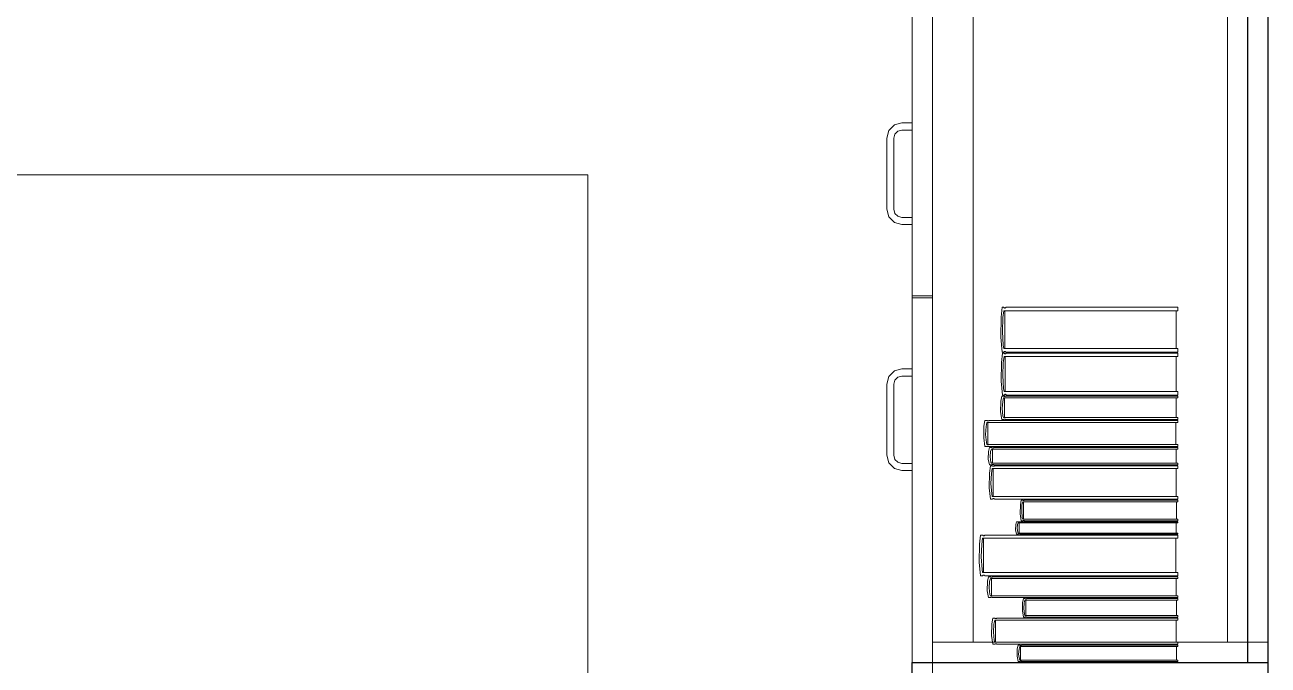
# Model space of a CAD drawing. Header units: inches. Extents: x -38 to 5698, y -33 to 92.
# Drawn here: x 111.298 to 112.52, y 20.978 to 21.608 of the extents above; entities that cross this region are included whole.
import ezdxf

# ---------------------------------------------------------------- set-up
doc = ezdxf.new("R2010")
doc.units = ezdxf.units.IN
doc.header["$MEASUREMENT"] = 0
doc.set_wipeout_variables(frame=1)
doc.linetypes.add('Wipeout_Contour', pattern=[1, 0, -1])
doc.layers.add('02 _ ARQ _ ZON _ Espacio.3D', color=7, linetype='Continuous')
doc.layers.add('Interior - Mobiliario', color=7, linetype='Continuous')

msp = doc.modelspace()

# ---------------------------------------------------------------- linework, layer by layer
at = {"layer": '02 _ ARQ _ ZON _ Espacio.3D', "color": 254, "linetype": 'Continuous', "lineweight": 0, "flags": 128}
msp.add_lwpolyline([(100.8201, 17.4), (112.52, 17.4), (112.52, 29.6999), (100.82, 29.7), (100.82, 27.9653), (102.07, 27.9653), (102.07, 27.7902), (100.82, 27.7902)], close=True, dxfattribs=at)
at = {"layer": 'Interior - Mobiliario', "color": 175, "linetype": 'Continuous', "lineweight": 13}
for p, q in [((112.19, 22.4407), (112.19, 20.9807)), ((112.5, 20.9807), (112.5, 22.4407)), ((112.19, 22.4207), (112.19, 21.0007)), ((112.23, 21.0007), (112.23, 22.4207)), ((112.48, 22.4207), (112.48, 21.0007)), ((112.17, 21.7007), (112.17, 21.3417)), ((112.19, 21.7007), (112.19, 21.3417)), ((112.145, 21.4967), (112.147, 21.5042)), ((112.147, 21.5042), (112.1525, 21.5097)), ((112.1525, 21.5097), (112.16, 21.5117)), ((112.156, 21.5037), (112.1531, 21.5007)), ((112.16, 21.5047), (112.156, 21.5037)), ((112.16, 21.5117), (112.17, 21.5117)), ((112.17, 21.5047), (112.16, 21.5047)), ((112.17, 21.5117), (112.17, 21.5047)), ((112.145, 21.4267), (112.145, 21.4967)), ((112.1531, 21.5007), (112.152, 21.4967)), ((112.152, 21.4967), (112.152, 21.4267)), ((112.147, 21.4192), (112.145, 21.4267)), ((112.1525, 21.4137), (112.147, 21.4192)), ((112.152, 21.4267), (112.1531, 21.4227)), ((112.1531, 21.4227), (112.156, 21.4198)), ((112.156, 21.4198), (112.16, 21.4187)), ((112.16, 21.4187), (112.17, 21.4187)), ((112.17, 21.4187), (112.17, 21.4117)), ((112.16, 21.4117), (112.1525, 21.4137)), ((112.17, 21.4117), (112.16, 21.4117)), ((112.17, 21.3417), (112.19, 21.3417)), ((112.17, 21.3397), (112.19, 21.3397)), ((112.2584, 21.3304), (112.2574, 21.3207)), ((112.2602, 21.3304), (112.2584, 21.3304)), ((112.2603, 21.3302), (112.2602, 21.3304)), ((112.2606, 21.3299), (112.2603, 21.3302)), ((112.262, 21.3301), (112.2618, 21.3299)), ((112.2622, 21.3304), (112.262, 21.3301)), ((112.4313, 21.3304), (112.2622, 21.3304)), ((112.4313, 21.3268), (112.4313, 21.3304)), ((112.2574, 21.3207), (112.2572, 21.3009)), ((112.2589, 21.3066), (112.2593, 21.3202)), ((112.2593, 21.3202), (112.2601, 21.3268)), ((112.2601, 21.3268), (112.4313, 21.3268)), ((112.2608, 21.3297), (112.2606, 21.3299)), ((112.261, 21.3296), (112.2608, 21.3297)), ((112.2613, 21.3296), (112.261, 21.3296)), ((112.261, 21.3268), (112.261, 21.2897)), ((112.2616, 21.3297), (112.2613, 21.3296)), ((112.2618, 21.3299), (112.2616, 21.3297)), ((112.4296, 21.2897), (112.4296, 21.3268)), ((112.2596, 21.2931), (112.2589, 21.3066)), ((112.2572, 21.3009), (112.2584, 21.2862)), ((112.2587, 21.2852), (112.2578, 21.2761)), ((112.2584, 21.2862), (112.2602, 21.2862)), ((112.2606, 21.2852), (112.2587, 21.2852)), ((112.2601, 21.2897), (112.2596, 21.2931)), ((112.2596, 21.2757), (112.2604, 21.2819)), ((112.4313, 21.2897), (112.2601, 21.2897)), ((112.2602, 21.2862), (112.2604, 21.2864)), ((112.2604, 21.2864), (112.2606, 21.2867)), ((112.2604, 21.2819), (112.4313, 21.2819)), ((112.2606, 21.2867), (112.2609, 21.2868)), ((112.2607, 21.285), (112.2606, 21.2852)), ((112.2609, 21.2848), (112.2607, 21.285)), ((112.2609, 21.2868), (112.2611, 21.2869)), ((112.2611, 21.2846), (112.2609, 21.2848)), ((112.2611, 21.2869), (112.2614, 21.2869)), ((112.2614, 21.2845), (112.2611, 21.2846)), ((112.2613, 21.2819), (112.2613, 21.2473)), ((112.2614, 21.2869), (112.2616, 21.2868)), ((112.2616, 21.2845), (112.2614, 21.2845)), ((112.2616, 21.2868), (112.2618, 21.2866)), ((112.2619, 21.2846), (112.2616, 21.2845)), ((112.2618, 21.2866), (112.2621, 21.2863)), ((112.2621, 21.2847), (112.2619, 21.2846)), ((112.2621, 21.2863), (112.2622, 21.2862)), ((112.2624, 21.285), (112.2621, 21.2847)), ((112.2622, 21.2862), (112.4313, 21.2862)), ((112.2625, 21.2852), (112.2624, 21.285)), ((112.4313, 21.2852), (112.2625, 21.2852)), ((112.4296, 21.2473), (112.4296, 21.2819)), ((112.4313, 21.2862), (112.4313, 21.2897)), ((112.4313, 21.2819), (112.4313, 21.2852)), ((112.16, 21.2697), (112.1525, 21.2677)), ((112.17, 21.2697), (112.16, 21.2697)), ((112.17, 21.2627), (112.17, 21.2697)), ((112.2578, 21.2761), (112.2576, 21.2577)), ((112.2592, 21.2631), (112.2596, 21.2757)), ((112.147, 21.2622), (112.145, 21.2547)), ((112.1525, 21.2677), (112.147, 21.2622)), ((112.152, 21.2547), (112.1531, 21.2587)), ((112.1531, 21.2587), (112.156, 21.2617)), ((112.156, 21.2617), (112.16, 21.2627)), ((112.16, 21.2627), (112.17, 21.2627)), ((112.2576, 21.2577), (112.2587, 21.244)), ((112.2599, 21.2504), (112.2592, 21.2631)), ((112.145, 21.2547), (112.145, 21.1847)), ((112.152, 21.1847), (112.152, 21.2547)), ((112.2604, 21.2473), (112.2599, 21.2504)), ((112.4313, 21.2473), (112.2604, 21.2473)), ((112.261, 21.2445), (112.2612, 21.2446)), ((112.2612, 21.2446), (112.2614, 21.2447)), ((112.2614, 21.2447), (112.2617, 21.2447)), ((112.2617, 21.2447), (112.2619, 21.2446)), ((112.2619, 21.2446), (112.2622, 21.2444)), ((112.4313, 21.244), (112.4313, 21.2473)), ((112.2572, 21.238), (112.257, 21.2276)), ((112.2581, 21.243), (112.2572, 21.238)), ((112.26, 21.243), (112.2581, 21.243)), ((112.2586, 21.2306), (112.2591, 21.2377)), ((112.2587, 21.244), (112.2606, 21.244)), ((112.2591, 21.2377), (112.2599, 21.2412)), ((112.2599, 21.2412), (112.4313, 21.2412)), ((112.2601, 21.2429), (112.26, 21.243)), ((112.2603, 21.2428), (112.2601, 21.2429)), ((112.2606, 21.2427), (112.2603, 21.2428)), ((112.2606, 21.244), (112.2607, 21.2442)), ((112.2608, 21.2426), (112.2606, 21.2427)), ((112.2607, 21.2442), (112.261, 21.2445)), ((112.2607, 21.2412), (112.2607, 21.2218)), ((112.2611, 21.2426), (112.2608, 21.2426)), ((112.2613, 21.2427), (112.2611, 21.2426)), ((112.2616, 21.2428), (112.2613, 21.2427)), ((112.2618, 21.2429), (112.2616, 21.2428)), ((112.2619, 21.243), (112.2618, 21.2429)), ((112.4313, 21.243), (112.2619, 21.243)), ((112.2622, 21.2444), (112.2624, 21.2442)), ((112.2624, 21.2442), (112.2625, 21.244)), ((112.2625, 21.244), (112.4313, 21.244)), ((112.4296, 21.2218), (112.4296, 21.2412)), ((112.4313, 21.2412), (112.4313, 21.243)), ((112.257, 21.2276), (112.2581, 21.2199)), ((112.2593, 21.2235), (112.2586, 21.2306)), ((112.2599, 21.2218), (112.2593, 21.2235)), ((112.4313, 21.2218), (112.2599, 21.2218)), ((112.2601, 21.22), (112.2604, 21.2202)), ((112.2604, 21.2202), (112.2606, 21.2203)), ((112.2606, 21.2203), (112.2609, 21.2203)), ((112.2609, 21.2203), (112.2611, 21.2203)), ((112.2611, 21.2203), (112.2614, 21.2203)), ((112.2614, 21.2203), (112.2616, 21.2202)), ((112.2616, 21.2202), (112.2618, 21.22)), ((112.4313, 21.2199), (112.4313, 21.2218)), ((112.2406, 21.2133), (112.2404, 21.2018)), ((112.2416, 21.2189), (112.2406, 21.2133)), ((112.2437, 21.2189), (112.2416, 21.2189)), ((112.2422, 21.2051), (112.2427, 21.213)), ((112.2427, 21.213), (112.2435, 21.2169)), ((112.2435, 21.2169), (112.4313, 21.2169)), ((112.2438, 21.2188), (112.2437, 21.2189)), ((112.244, 21.2187), (112.2438, 21.2188)), ((112.2443, 21.2186), (112.244, 21.2187)), ((112.2446, 21.2185), (112.2443, 21.2186)), ((112.2445, 21.2169), (112.2445, 21.1952)), ((112.2449, 21.2185), (112.2446, 21.2185)), ((112.2451, 21.2185), (112.2449, 21.2185)), ((112.2454, 21.2186), (112.2451, 21.2185)), ((112.2456, 21.2188), (112.2454, 21.2186)), ((112.2458, 21.2189), (112.2456, 21.2188)), ((112.4313, 21.2189), (112.2458, 21.2189)), ((112.2581, 21.2199), (112.26, 21.2199)), ((112.26, 21.2199), (112.2601, 21.22)), ((112.2618, 21.22), (112.2619, 21.2199)), ((112.2619, 21.2199), (112.4313, 21.2199)), ((112.4294, 21.1952), (112.4294, 21.2169)), ((112.4313, 21.2169), (112.4313, 21.2189)), ((112.2404, 21.2018), (112.2416, 21.1932)), ((112.243, 21.1972), (112.2422, 21.2051)), ((112.2435, 21.1952), (112.243, 21.1972)), ((112.145, 21.1847), (112.147, 21.1772)), ((112.1531, 21.1807), (112.152, 21.1847)), ((112.2416, 21.1932), (112.2437, 21.1932)), ((112.4313, 21.1952), (112.2435, 21.1952)), ((112.2437, 21.1932), (112.2438, 21.1933)), ((112.2438, 21.1933), (112.2441, 21.1935)), ((112.2441, 21.1935), (112.2444, 21.1936)), ((112.2444, 21.1936), (112.2446, 21.1936)), ((112.2446, 21.1936), (112.2449, 21.1936)), ((112.2449, 21.1936), (112.2452, 21.1935)), ((112.2452, 21.1885), (112.2449, 21.181)), ((112.2452, 21.1935), (112.2454, 21.1934)), ((112.2462, 21.1922), (112.2452, 21.1885)), ((112.2454, 21.1934), (112.2457, 21.1933)), ((112.2457, 21.1933), (112.2458, 21.1932)), ((112.2458, 21.1932), (112.4313, 21.1932)), ((112.2482, 21.1922), (112.2462, 21.1922)), ((112.2467, 21.1832), (112.2472, 21.1883)), ((112.2472, 21.1883), (112.248, 21.1908)), ((112.248, 21.1908), (112.4313, 21.1908)), ((112.2483, 21.1921), (112.2482, 21.1922)), ((112.2485, 21.192), (112.2483, 21.1921)), ((112.2488, 21.1919), (112.2485, 21.192)), ((112.249, 21.1919), (112.2488, 21.1919)), ((112.2493, 21.1919), (112.249, 21.1919)), ((112.249, 21.1908), (112.249, 21.1768)), ((112.2496, 21.1919), (112.2493, 21.1919)), ((112.2498, 21.192), (112.2496, 21.1919)), ((112.2501, 21.1921), (112.2498, 21.192)), ((112.2502, 21.1922), (112.2501, 21.1921)), ((112.4313, 21.1922), (112.2502, 21.1922)), ((112.4295, 21.1768), (112.4295, 21.1908)), ((112.4313, 21.1932), (112.4313, 21.1952)), ((112.4313, 21.1908), (112.4313, 21.1922)), ((112.147, 21.1772), (112.1525, 21.1717)), ((112.1525, 21.1717), (112.16, 21.1697)), ((112.156, 21.1778), (112.1531, 21.1807)), ((112.16, 21.1767), (112.156, 21.1778)), ((112.17, 21.1767), (112.16, 21.1767)), ((112.17, 21.1697), (112.17, 21.1767)), ((112.2449, 21.181), (112.2462, 21.1754)), ((112.247, 21.1744), (112.246, 21.1672)), ((112.2462, 21.1754), (112.2482, 21.1754)), ((112.2475, 21.178), (112.2467, 21.1832)), ((112.249, 21.1744), (112.247, 21.1744)), ((112.248, 21.1768), (112.2475, 21.178)), ((112.4313, 21.1768), (112.248, 21.1768)), ((112.248, 21.1669), (112.2488, 21.1718)), ((112.2482, 21.1754), (112.2483, 21.1755)), ((112.2483, 21.1755), (112.2486, 21.1756)), ((112.2486, 21.1756), (112.2488, 21.1757)), ((112.2488, 21.1757), (112.2491, 21.1757)), ((112.2488, 21.1718), (112.4313, 21.1718)), ((112.2491, 21.1743), (112.249, 21.1744)), ((112.2491, 21.1757), (112.2494, 21.1757)), ((112.2493, 21.1741), (112.2491, 21.1743)), ((112.2496, 21.174), (112.2493, 21.1741)), ((112.2494, 21.1757), (112.2496, 21.1757)), ((112.2496, 21.1757), (112.2499, 21.1756)), ((112.2498, 21.1739), (112.2496, 21.174)), ((112.2501, 21.1739), (112.2498, 21.1739)), ((112.2498, 21.1718), (112.2498, 21.1442)), ((112.2499, 21.1756), (112.2501, 21.1755)), ((112.2501, 21.1755), (112.2502, 21.1754)), ((112.2504, 21.1739), (112.2501, 21.1739)), ((112.2502, 21.1754), (112.4313, 21.1754)), ((112.2506, 21.1741), (112.2504, 21.1739)), ((112.2509, 21.1742), (112.2506, 21.1741)), ((112.251, 21.1744), (112.2509, 21.1742)), ((112.4313, 21.1744), (112.251, 21.1744)), ((112.4295, 21.1442), (112.4295, 21.1718)), ((112.4313, 21.1754), (112.4313, 21.1768)), ((112.4313, 21.1718), (112.4313, 21.1744)), ((112.16, 21.1697), (112.17, 21.1697)), ((112.246, 21.1672), (112.2458, 21.1526)), ((112.2475, 21.1568), (112.248, 21.1669)), ((112.2458, 21.1526), (112.247, 21.1416)), ((112.2483, 21.1467), (112.2475, 21.1568)), ((112.247, 21.1416), (112.249, 21.1416)), ((112.2488, 21.1442), (112.2483, 21.1467)), ((112.4313, 21.1442), (112.2488, 21.1442)), ((112.249, 21.1416), (112.2491, 21.1418)), ((112.2491, 21.1418), (112.2494, 21.142)), ((112.2494, 21.142), (112.2496, 21.1421)), ((112.2496, 21.1421), (112.2499, 21.1422)), ((112.2499, 21.1422), (112.2502, 21.1422)), ((112.2502, 21.1422), (112.2504, 21.1421)), ((112.2504, 21.1421), (112.2507, 21.1419)), ((112.2507, 21.1419), (112.2509, 21.1417)), ((112.2509, 21.1417), (112.251, 21.1416)), ((112.251, 21.1416), (112.4313, 21.1416)), ((112.2764, 21.1361), (112.2762, 21.127)), ((112.2772, 21.1406), (112.2764, 21.1361)), ((112.2789, 21.1406), (112.2772, 21.1406)), ((112.2777, 21.1297), (112.278, 21.1359)), ((112.278, 21.1359), (112.2788, 21.139)), ((112.2788, 21.139), (112.4313, 21.139)), ((112.279, 21.1405), (112.2789, 21.1406)), ((112.2792, 21.1404), (112.279, 21.1405)), ((112.2794, 21.1403), (112.2792, 21.1404)), ((112.2796, 21.1403), (112.2794, 21.1403)), ((112.2795, 21.139), (112.2795, 21.1219)), ((112.2798, 21.1403), (112.2796, 21.1403)), ((112.2801, 21.1403), (112.2798, 21.1403)), ((112.2803, 21.1404), (112.2801, 21.1403)), ((112.2805, 21.1405), (112.2803, 21.1404)), ((112.2806, 21.1406), (112.2805, 21.1405)), ((112.4313, 21.1406), (112.2806, 21.1406)), ((112.4298, 21.1219), (112.4298, 21.139)), ((112.4313, 21.1416), (112.4313, 21.1442)), ((112.4313, 21.139), (112.4313, 21.1406)), ((112.2762, 21.127), (112.2772, 21.1202)), ((112.2783, 21.1234), (112.2777, 21.1297)), ((112.2788, 21.1219), (112.2783, 21.1234)), ((112.2718, 21.1166), (112.2716, 21.1112)), ((112.2716, 21.1112), (112.2727, 21.1072)), ((112.2727, 21.1192), (112.2718, 21.1166)), ((112.2744, 21.1192), (112.2727, 21.1192)), ((112.2732, 21.1128), (112.2736, 21.1165)), ((112.2738, 21.1091), (112.2732, 21.1128)), ((112.2736, 21.1165), (112.2743, 21.1183)), ((112.2743, 21.1183), (112.4313, 21.1183)), ((112.2745, 21.1192), (112.2744, 21.1192)), ((112.2747, 21.1191), (112.2745, 21.1192)), ((112.2749, 21.1191), (112.2747, 21.1191)), ((112.2752, 21.119), (112.2749, 21.1191)), ((112.2751, 21.1183), (112.2751, 21.1082)), ((112.2754, 21.119), (112.2752, 21.119)), ((112.2756, 21.1191), (112.2754, 21.119)), ((112.2758, 21.1191), (112.2756, 21.1191)), ((112.2761, 21.1192), (112.2758, 21.1191)), ((112.2762, 21.1192), (112.2761, 21.1192)), ((112.4313, 21.1192), (112.2762, 21.1192)), ((112.2772, 21.1202), (112.2789, 21.1202)), ((112.4313, 21.1219), (112.2788, 21.1219)), ((112.2789, 21.1202), (112.279, 21.1203)), ((112.279, 21.1203), (112.2792, 21.1205)), ((112.2792, 21.1205), (112.2794, 21.1205)), ((112.2794, 21.1205), (112.2797, 21.1206)), ((112.2797, 21.1206), (112.2799, 21.1206)), ((112.2799, 21.1206), (112.2801, 21.1205)), ((112.2801, 21.1205), (112.2803, 21.1204)), ((112.2803, 21.1204), (112.2805, 21.1203)), ((112.2805, 21.1203), (112.2806, 21.1202)), ((112.2806, 21.1202), (112.4313, 21.1202)), ((112.4297, 21.1082), (112.4297, 21.1183)), ((112.4313, 21.1202), (112.4313, 21.1219)), ((112.4313, 21.1183), (112.4313, 21.1192)), ((112.2373, 21.1062), (112.2363, 21.0974)), ((112.2394, 21.1062), (112.2373, 21.1062)), ((112.2384, 21.097), (112.2393, 21.103)), ((112.2393, 21.103), (112.4313, 21.103)), ((112.2395, 21.106), (112.2394, 21.1062)), ((112.2398, 21.1058), (112.2395, 21.106)), ((112.24, 21.1056), (112.2398, 21.1058)), ((112.2403, 21.1055), (112.24, 21.1056)), ((112.2402, 21.103), (112.2402, 21.0694)), ((112.2406, 21.1055), (112.2403, 21.1055)), ((112.2409, 21.1056), (112.2406, 21.1055)), ((112.2412, 21.1058), (112.2409, 21.1056)), ((112.2414, 21.106), (112.2412, 21.1058)), ((112.2416, 21.1062), (112.2414, 21.106)), ((112.4313, 21.1062), (112.2416, 21.1062)), ((112.2727, 21.1072), (112.2744, 21.1072)), ((112.2743, 21.1082), (112.2738, 21.1091)), ((112.4313, 21.1082), (112.2743, 21.1082)), ((112.2744, 21.1072), (112.2746, 21.1073)), ((112.2746, 21.1073), (112.2748, 21.1073)), ((112.2748, 21.1073), (112.275, 21.1074)), ((112.275, 21.1074), (112.2752, 21.1074)), ((112.2752, 21.1074), (112.2754, 21.1074)), ((112.2754, 21.1074), (112.2757, 21.1074)), ((112.2757, 21.1074), (112.2759, 21.1073)), ((112.2759, 21.1073), (112.2761, 21.1072)), ((112.2761, 21.1072), (112.2762, 21.1072)), ((112.2762, 21.1072), (112.4313, 21.1072)), ((112.4294, 21.0694), (112.4294, 21.103)), ((112.4313, 21.1072), (112.4313, 21.1082)), ((112.4313, 21.103), (112.4313, 21.1062)), ((112.2363, 21.0974), (112.236, 21.0795)), ((112.2379, 21.0847), (112.2384, 21.097)), ((112.236, 21.0795), (112.2373, 21.0661)), ((112.2387, 21.0724), (112.2379, 21.0847)), ((112.2373, 21.0661), (112.2394, 21.0661)), ((112.2393, 21.0694), (112.2387, 21.0724)), ((112.4313, 21.0694), (112.2393, 21.0694)), ((112.2394, 21.0661), (112.2396, 21.0664)), ((112.2396, 21.0664), (112.2398, 21.0666)), ((112.2398, 21.0666), (112.2401, 21.0667)), ((112.2401, 21.0667), (112.2404, 21.0668)), ((112.2404, 21.0668), (112.2407, 21.0668)), ((112.2407, 21.0668), (112.241, 21.0667)), ((112.241, 21.0667), (112.2412, 21.0665)), ((112.2412, 21.0665), (112.2415, 21.0663)), ((112.2415, 21.0663), (112.2416, 21.0661)), ((112.2416, 21.0661), (112.4313, 21.0661)), ((112.2451, 21.0651), (112.2441, 21.0607)), ((112.2471, 21.0651), (112.2451, 21.0651)), ((112.2461, 21.0604), (112.247, 21.0635)), ((112.247, 21.0635), (112.4313, 21.0635)), ((112.2472, 21.0651), (112.2471, 21.0651)), ((112.2475, 21.0649), (112.2472, 21.0651)), ((112.2477, 21.0649), (112.2475, 21.0649)), ((112.248, 21.0648), (112.2477, 21.0649)), ((112.2479, 21.0635), (112.2479, 21.0463)), ((112.2483, 21.0648), (112.248, 21.0648)), ((112.2485, 21.0648), (112.2483, 21.0648)), ((112.2488, 21.0649), (112.2485, 21.0648)), ((112.249, 21.065), (112.2488, 21.0649)), ((112.2492, 21.0651), (112.249, 21.065)), ((112.4313, 21.0651), (112.2492, 21.0651)), ((112.4295, 21.0463), (112.4295, 21.0635)), ((112.4313, 21.0661), (112.4313, 21.0694)), ((112.4313, 21.0635), (112.4313, 21.0651)), ((112.2441, 21.0607), (112.2438, 21.0515)), ((112.2438, 21.0515), (112.2451, 21.0447)), ((112.2456, 21.0542), (112.2461, 21.0604)), ((112.2464, 21.0479), (112.2456, 21.0542)), ((112.2451, 21.0447), (112.2471, 21.0447)), ((112.247, 21.0463), (112.2464, 21.0479)), ((112.4313, 21.0463), (112.247, 21.0463)), ((112.2471, 21.0447), (112.2473, 21.0448)), ((112.2473, 21.0448), (112.2475, 21.0449)), ((112.2475, 21.0449), (112.2478, 21.045)), ((112.2478, 21.045), (112.248, 21.045)), ((112.248, 21.045), (112.2483, 21.045)), ((112.2483, 21.045), (112.2486, 21.045)), ((112.2486, 21.045), (112.2488, 21.0449)), ((112.2488, 21.0449), (112.2491, 21.0448)), ((112.2491, 21.0448), (112.2492, 21.0447)), ((112.2492, 21.0447), (112.4313, 21.0447)), ((112.2785, 21.0397), (112.2784, 21.0316)), ((112.2794, 21.0437), (112.2785, 21.0397)), ((112.281, 21.0437), (112.2794, 21.0437)), ((112.2798, 21.0339), (112.2802, 21.0395)), ((112.2802, 21.0395), (112.2809, 21.0422)), ((112.2809, 21.0422), (112.4313, 21.0422)), ((112.2811, 21.0436), (112.281, 21.0437)), ((112.2813, 21.0435), (112.2811, 21.0436)), ((112.2815, 21.0434), (112.2813, 21.0435)), ((112.2817, 21.0434), (112.2815, 21.0434)), ((112.282, 21.0434), (112.2817, 21.0434)), ((112.2817, 21.0422), (112.2817, 21.027)), ((112.2822, 21.0434), (112.282, 21.0434)), ((112.2824, 21.0435), (112.2822, 21.0434)), ((112.2826, 21.0436), (112.2824, 21.0435)), ((112.2827, 21.0437), (112.2826, 21.0436)), ((112.4313, 21.0437), (112.2827, 21.0437)), ((112.4298, 21.027), (112.4298, 21.0422)), ((112.4313, 21.0447), (112.4313, 21.0463)), ((112.4313, 21.0422), (112.4313, 21.0437)), ((112.2784, 21.0316), (112.2794, 21.0255)), ((112.2794, 21.0255), (112.281, 21.0255)), ((112.2804, 21.0283), (112.2798, 21.0339)), ((112.2809, 21.027), (112.2804, 21.0283)), ((112.4313, 21.027), (112.2809, 21.027)), ((112.281, 21.0255), (112.2812, 21.0256)), ((112.2812, 21.0256), (112.2814, 21.0257)), ((112.2814, 21.0257), (112.2816, 21.0258)), ((112.2816, 21.0258), (112.2818, 21.0258)), ((112.2818, 21.0258), (112.282, 21.0258)), ((112.282, 21.0258), (112.2822, 21.0258)), ((112.2822, 21.0258), (112.2824, 21.0257)), ((112.2824, 21.0257), (112.2826, 21.0256)), ((112.2826, 21.0256), (112.2827, 21.0255)), ((112.2827, 21.0255), (112.4313, 21.0255)), ((112.4313, 21.0255), (112.4313, 21.027)), ((112.2483, 21.0189), (112.2481, 21.0074)), ((112.2493, 21.0245), (112.2483, 21.0189)), ((112.2513, 21.0245), (112.2493, 21.0245)), ((112.2499, 21.0107), (112.2503, 21.0186)), ((112.2503, 21.0186), (112.2512, 21.0225)), ((112.2512, 21.0225), (112.4313, 21.0225)), ((112.2514, 21.0244), (112.2513, 21.0245)), ((112.2517, 21.0242), (112.2514, 21.0244)), ((112.2519, 21.0241), (112.2517, 21.0242)), ((112.2522, 21.0241), (112.2519, 21.0241)), ((112.2521, 21.0225), (112.2521, 21.0009)), ((112.2524, 21.0241), (112.2522, 21.0241)), ((112.2527, 21.0241), (112.2524, 21.0241)), ((112.253, 21.0242), (112.2527, 21.0241)), ((112.2532, 21.0244), (112.253, 21.0242)), ((112.2533, 21.0245), (112.2532, 21.0244)), ((112.4313, 21.0245), (112.2533, 21.0245)), ((112.4295, 21.0009), (112.4295, 21.0225)), ((112.4313, 21.0225), (112.4313, 21.0245)), ((112.19, 21.0007), (112.23, 21.0007)), ((112.23, 21.0007), (112.48, 21.0007)), ((112.2481, 21.0074), (112.2493, 20.9989)), ((112.2506, 21.0028), (112.2499, 21.0107)), ((112.2512, 21.0009), (112.2506, 21.0028)), ((112.4313, 21.0009), (112.2512, 21.0009)), ((112.4313, 20.9989), (112.4313, 21.0009)), ((112.2493, 20.9989), (112.2513, 20.9989)), ((112.2513, 20.9989), (112.2515, 20.999)), ((112.2515, 20.999), (112.2517, 20.9991)), ((112.2517, 20.9991), (112.252, 20.9992)), ((112.252, 20.9992), (112.2522, 20.9993)), ((112.2522, 20.9993), (112.2525, 20.9993)), ((112.2525, 20.9993), (112.2528, 20.9992)), ((112.2528, 20.9992), (112.253, 20.9991)), ((112.253, 20.9991), (112.2532, 20.999)), ((112.2532, 20.999), (112.2533, 20.9989)), ((112.2533, 20.9989), (112.4313, 20.9989)), ((112.2734, 20.9943), (112.2732, 20.9871)), ((112.2743, 20.9979), (112.2734, 20.9943)), ((112.276, 20.9979), (112.2743, 20.9979)), ((112.2747, 20.9892), (112.2751, 20.9941)), ((112.2751, 20.9941), (112.2758, 20.9966)), ((112.2758, 20.9966), (112.4313, 20.9966)), ((112.2761, 20.9978), (112.276, 20.9979)), ((112.2763, 20.9977), (112.2761, 20.9978)), ((112.2765, 20.9976), (112.2763, 20.9977)), ((112.2767, 20.9976), (112.2765, 20.9976)), ((112.2769, 20.9976), (112.2767, 20.9976)), ((112.2772, 20.9976), (112.2769, 20.9976)), ((112.2774, 20.9977), (112.2772, 20.9976)), ((112.2776, 20.9978), (112.2774, 20.9977)), ((112.2777, 20.9979), (112.2776, 20.9978)), ((112.4313, 20.9979), (112.2777, 20.9979)), ((112.4313, 20.9966), (112.4313, 20.9979)), ((112.19, 20.9807), (112.5, 20.9807))]:
    msp.add_line(p, q, dxfattribs=at)
at = {"layer": 'Interior - Mobiliario', "color": 175, "linetype": 'Continuous', "lineweight": 13, "flags": 128}
msp.add_lwpolyline([(110.551, 20.9607), (110.551, 22.4607), (111.151, 22.4607), (111.151, 21.4607), (111.851, 21.4607), (111.851, 20.9607)], close=True, dxfattribs=at)

# ---------------------------------------------------------------- next in the draw order: wipeouts: each hides what was drawn before it
at = {"color": 254, "linetype": 'Wipeout_Contour', "lineweight": 0, "ltscale": 3297.421606}
msp.add_wipeout([(112.5, 22.4407), (112.5, 20.9807), (112.52, 20.9807), (112.52, 22.4407)], dxfattribs=at).dxf.layer = 'Interior - Mobiliario'

# ---------------------------------------------------------------- next in the draw order: linework, layer by layer
at = {"layer": 'Interior - Mobiliario', "color": 175, "linetype": 'Continuous', "lineweight": 30}
for p, q in [((112.5, 20.9807), (112.5, 22.4407)), ((112.52, 20.9807), (112.52, 22.4407)), ((112.5, 20.9807), (112.52, 20.9807))]:
    msp.add_line(p, q, dxfattribs=at)
at = {"layer": 'Interior - Mobiliario', "color": 175, "linetype": 'Continuous', "lineweight": 13}
for p, q in [((112.5, 22.4407), (112.5, 20.9807)), ((112.52, 20.9807), (112.52, 22.4407)), ((112.52, 21.0007), (112.52, 22.4207)), ((112.48, 21.0007), (112.52, 21.0007)), ((112.5, 20.9807), (112.52, 20.9807))]:
    msp.add_line(p, q, dxfattribs=at)

# ---------------------------------------------------------------- next in the draw order: wipeouts: each hides what was drawn before it
at = {"color": 254, "linetype": 'Wipeout_Contour', "lineweight": 0, "ltscale": 3296.683935}
msp.add_wipeout([(112.17, 20.9807), (112.17, 20.9607), (112.52, 20.9607), (112.52, 20.9807)], dxfattribs=at).dxf.layer = 'Interior - Mobiliario'

# ---------------------------------------------------------------- next in the draw order: linework, layer by layer
at = {"layer": 'Interior - Mobiliario', "color": 175, "linetype": 'Continuous', "lineweight": 13}
for p, q in [((112.17, 20.9607), (112.17, 22.4607)), ((112.52, 22.4607), (112.52, 20.9607)), ((112.17, 22.4407), (112.17, 20.9807)), ((112.17, 22.4407), (112.17, 20.9807)), ((112.19, 22.4407), (112.19, 20.9807)), ((112.19, 22.4407), (112.19, 20.9807)), ((112.5, 20.9807), (112.5, 22.4407)), ((112.5, 20.9807), (112.5, 22.4407)), ((112.5, 20.9807), (112.5, 22.4407)), ((112.52, 20.9807), (112.52, 22.4407)), ((112.17, 20.9807), (112.17, 21.3397)), ((112.19, 20.9807), (112.19, 21.3397)), ((112.19, 21.0007), (112.19, 20.9607)), ((112.52, 20.9607), (112.52, 21.0007)), ((112.2754, 20.9842), (112.2747, 20.9892)), ((112.2766, 20.9966), (112.2766, 20.983)), ((112.4298, 20.983), (112.4298, 20.9966)), ((112.52, 20.9807), (112.17, 20.9807)), ((112.17, 20.9807), (112.17, 20.9607)), ((112.17, 20.9807), (112.52, 20.9807)), ((112.17, 20.9807), (112.5, 20.9807)), ((112.17, 20.9807), (112.19, 20.9807)), ((112.19, 20.9807), (112.5, 20.9807)), ((112.19, 20.9807), (112.5, 20.9807)), ((112.2732, 20.9871), (112.2743, 20.9817)), ((112.2743, 20.9817), (112.276, 20.9817)), ((112.2758, 20.983), (112.2754, 20.9842)), ((112.4313, 20.983), (112.2758, 20.983)), ((112.276, 20.9817), (112.2761, 20.9818)), ((112.2761, 20.9818), (112.2763, 20.9819)), ((112.2763, 20.9819), (112.2765, 20.982)), ((112.2765, 20.982), (112.2768, 20.982)), ((112.2768, 20.982), (112.277, 20.982)), ((112.277, 20.982), (112.2772, 20.982)), ((112.2772, 20.982), (112.2774, 20.9819)), ((112.2774, 20.9819), (112.2776, 20.9818)), ((112.2776, 20.9818), (112.2777, 20.9817)), ((112.2777, 20.9817), (112.4313, 20.9817)), ((112.4313, 20.9817), (112.4313, 20.983)), ((112.52, 20.9607), (112.52, 20.9807))]:
    msp.add_line(p, q, dxfattribs=at)
at = {"layer": 'Interior - Mobiliario', "color": 175, "linetype": 'Continuous', "lineweight": 30}
for p, q in [((112.17, 20.9807), (112.52, 20.9807)), ((112.17, 20.9607), (112.17, 20.9807)), ((112.52, 20.9607), (112.52, 20.9807))]:
    msp.add_line(p, q, dxfattribs=at)

doc.saveas('drawing.dxf')
